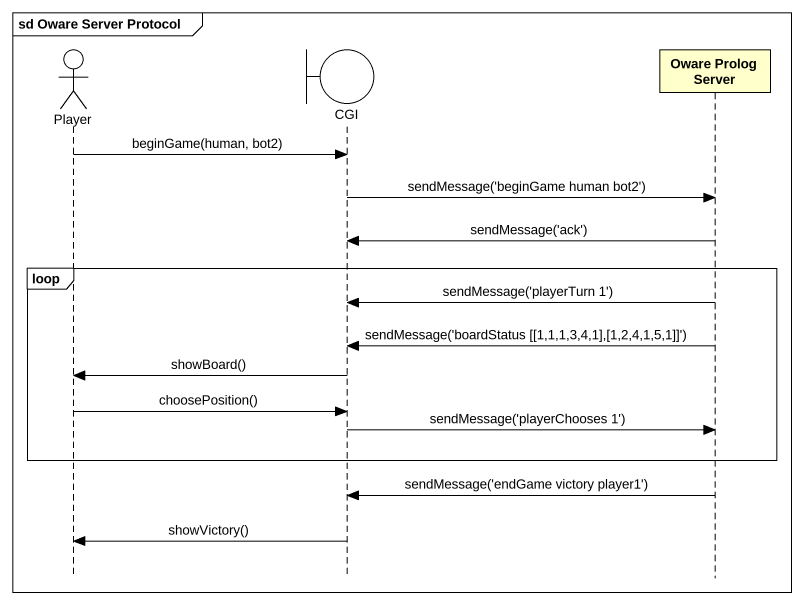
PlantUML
@startuml
mainframe sd Oware Server Protocol
hide footbox
actor Player
boundary CGI
participant "Oware Prolog Server" as Oware_Prolog_Server

Player -> CGI : beginGame(human, bot2)
CGI -> Oware_Prolog_Server : sendMessage('beginGame human bot2')
Oware_Prolog_Server -> CGI : sendMessage('ack')
loop
  Oware_Prolog_Server -> CGI : sendMessage('playerTurn 1')
  Oware_Prolog_Server -> CGI : sendMessage('boardStatus ~[~[1,1,1,3,4,1],[1,2,4,1,5,1]]')
  CGI -> Player : showBoard()
  Player -> CGI : choosePosition()
  CGI -> Oware_Prolog_Server : sendMessage('playerChooses 1')
end
Oware_Prolog_Server -> CGI : sendMessage('endGame victory player1')
CGI -> Player : showVictory()
@enduml
